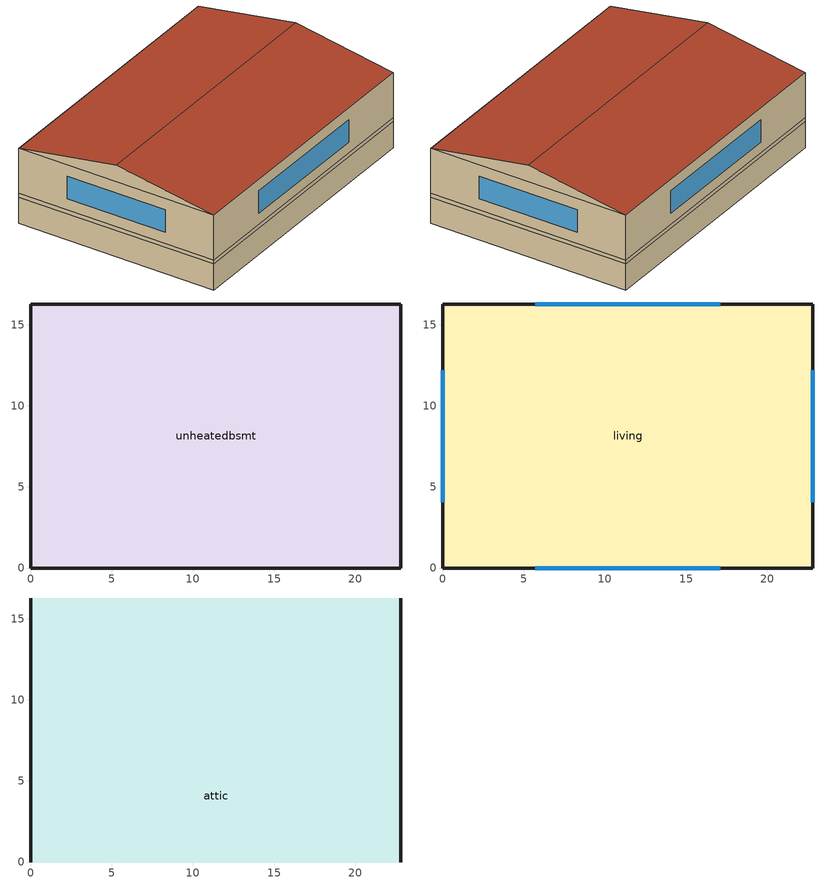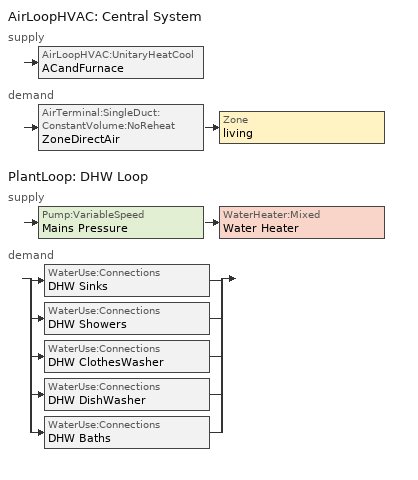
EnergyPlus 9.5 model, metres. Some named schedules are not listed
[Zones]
unheatedbsmt
 floor foundation (Slab Construction): 0,0 0,16.29 22.81,16.29 22.81,0 z-2.13
 wall outside (foundation wall construction): 0,0 22.81,0 22.81,16.29 0,16.29 0,0 z0:0.3
 wall foundation (foundation wall construction): 0,0 22.81,0 22.81,16.29 0,16.29 0,0 z-2.13:0
living
 floor to unheatedbsmt (Exterior Floor): 0,0 0,16.29 22.81,16.29 22.81,0 z0.3
 wall outside (ag wall construction): 0,0 22.81,0 22.81,16.29 0,16.29 0,0 z0.3:3.96
 window (Exterior Window): 5.7,0 17.11,0 / 17.11,16.29 5.7,16.29 / 22.81,4.07 22.81,12.22 / 0,12.22 0,4.07 z1.22:3.05
 ceiling to attic (ceiling construction): 0,0 22.81,0 22.81,16.29 0,16.29 z3.96
attic
 wall outside (gable construction): 22.81,0,3.96 22.81,16.29,3.96 22.81,8.15,5.33; 0,16.29,3.96 0,0,3.96 0,8.15,5.33
 roof outside (roof construction): 0,0,3.96 22.81,0,3.96 22.81,8.15,5.33 0,8.15,5.33; 22.81,16.29,3.96 0,16.29,3.96 0,8.15,5.33 22.81,8.15,5.33
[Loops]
AirLoopHVAC 'Central System'
 supply: AirLoopHVAC:UnitaryHeatCool 'ACandFurnace'
 demand: AirTerminal:SingleDuct:ConstantVolume:NoReheat 'ZoneDirectAir' > Zone 'living'
PlantLoop 'DHW Loop'
 supply: Pump:VariableSpeed 'Mains Pressure' > WaterHeater:Mixed 'Water Heater'
 demand: split
  | WaterUse:Connections 'DHW Sinks'
  | WaterUse:Connections 'DHW Showers'
  | WaterUse:Connections 'DHW ClothesWasher'
  | WaterUse:Connections 'DHW DishWasher'
  | WaterUse:Connections 'DHW Baths'
[Building]
Run300: North Axis {deg}=0; Terrain=Suburbs; Loads Convergence Tolerance Value, Note: originally 0.04=0.5; Temperature Convergence Tolerance Value {deltaC}=0.5; Solar Distribution=MinimalShadowing; Maximum Number of Warmup Days=25; Minimum Number of Warmup Days=3
[Site:Location]
Location=Coeur.dAlene.AP-Boyington.Fie_ID_USA Design_Conditions; Latitude {N+ S-}=47.77; Longitude {W- E+}=-116.82; Time Zone Relative to GMT {GMT+/-}=-8; Elevation {m}=707
[SizingPeriod:DesignDay] Day of Month=21; Dry-Bulb Temperature Range Modifier Type=DefaultMultipliers; Humidity Condition Type=Wetbulb; Barometric Pressure {Pa}=93115; Rain {Yes/No}=No; Snow on ground {Yes/No}=No; Daylight Savings Time Indicator=No
Name | Month | Day Type | Maximum Dry-Bulb Temperature {C} | Daily Dry-Bulb Temperature Range {C} | Wetbulb at Maximum Dry-Bulb {C} | Wind Speed {m/s} design conditions vs. traditional 6.71 m/s (15 mph) | Wind Direction {Degrees; N=0, S=180} | Solar Model Indicator | Clearness {0.0 to 1.1} | Wind Speed {m/s} design conditions vs. traditional 3.35 m/s (7mph) | ASHRAE Clear Sky Optical Depth for Beam Irradiance (taub) | ASHRAE Clear Sky Optical Depth for Diffuse Irradiance (taud)
Coeur.dAlene.AP-Boyington.Fie Ann Htg 99.6% Condns DB | 12 | WinterDesignDay | -14.1 | 0 | -14.1 | 4.1 | 30 | ASHRAEClearSky | 0
Coeur.dAlene.AP-Boyington.Fie Ann Clg .4% Condns DB=>MWB | 7 | SummerDesignDay | 33.3 | 15.9 | 17.4 |  | 250 | ASHRAETau |  | 2.9 | 0.346 | 2.453
[Site:WaterMainsTemperature]
Calculation method=Correlation; Annual average outdoor air temperature {C}=12.4667; Maximum difference in monthly average outdoor air temperatures {C}=25.2
[Material]
Fiberglass_Batt_R13: Rough, 0.0889, 0.0464768, 55.074, 916.9311
sheathing_consol_layer: Rough, 0.0127, 0.0940184, 685.008, 1172.332
Asphalt_shingle: MediumRough, 0.00633985, 0.08186, 1121.29, 1255.2, 0.75
cement_stucco: MediumSmooth, 0.01905, 0.721, 1865.58, 878.64
syn_stucco: MediumSmooth, 0.003048, 8.65E-02, 400, 878.64
Drywall_1/2in: MediumSmooth, 0.0127, 0.16009, 800.923, 1087.84
OSB_5/8in: MediumSmooth, 0.015875, 0.1163, 544.627, 1213.36
OSB_7/16in: MediumSmooth, 0.0111125, 0.1163, 544.627, 1213.36
Plywood_3/4in: Rough, 0.01905, 0.115458, 544.68, 674.54, 0.9, 0.7, 0.7
Carpet_n_pad: MediumSmooth, 0.0254001, 0.0601314, 32.0369, 836.8, 0.9, 0.7, 0.7
OSB_1/2in: MediumSmooth, 0.0127, 0.1163, 544.627, 1213.36, 0.9, 0.7, 0.7
Std Wood 6inch: MediumSmooth, 0.15, 0.12, 540, 1210, 0.9, 0.7, 0.7
Slab Material: MediumRough, 0.1524, 1.8, 2400, 750, 0.9, 0.65, 0.65
Basement Wall Material: MediumRough, 0.3, 1.802, 2243, 837, 0.9, 0.65, 0.65
wall_consol_layer: Smooth, 0.0889, 0.0549532, 126.145, 1556.29, 0.9, 0.7, 0.7
ceil_consol_layer: Rough, 0.400206, 0.0617176, 41.9286, 776.251
[Material:NoMass]
Bldg_paper_felt: Roughness=Smooth; Thermal Resistance {m2-K/W}=0.0105666
[Material:AirGap]
Air_4_in_vert: Thermal Resistance {m2-K/W}=0.158499
[WindowMaterial:SimpleGlazingSystem]
Glass: 2.83723, 0.5, 0.88
[Construction]
Exterior Window: Glass
Exterior Floor: Fiberglass_Batt_R13, Plywood_3/4in, Carpet_n_pad
ceiling construction: ceil_consol_layer, Drywall_1/2in
roof construction: Asphalt_shingle, OSB_1/2in
gable construction: cement_stucco, Bldg_paper_felt, OSB_5/8in, Air_4_in_vert, Drywall_1/2in
InteriorFurnishings: Std Wood 6inch
ag wall construction: syn_stucco, sheathing_consol_layer, OSB_7/16in, wall_consol_layer, Drywall_1/2in
foundation wall construction: Basement Wall Material
Slab Construction: Slab Material
[AvailabilityManager:Scheduled]
System availability: Schedule=always_avail
[ElectricEquipment]
electric_mels1: Zone or ZoneList=living; Schedule=MiscElecPlugLoad; Design Level Calculation Method=EquipmentLevel; Design Level {W}=1000; Fraction Latent=0.06; Fraction Radiant=0.69; Fraction Lost=0.25
[GasEquipment]
gas_mels1: living, MiscGasPlugLoad, EquipmentLevel, 0, , , 0.06, 0.69, 0.25, , gas_mels
[People]
people_unit1: Zone or ZoneList=living; Number of People Schedule=Occupancy; Number of People Calculation Method=People; Number of People=0; Fraction Radiant=0; Sensible Heat Fraction=autocalculate; Activity Level Schedule=activity_sch; Enable ASHRAE 55 Comfort Warnings=No; Mean Radiant Temperature Calculation Type=ZoneAveraged
[Lights]
Interior Lights: Zone or ZoneList=living; Schedule=InteriorLightingHE; Design Level Calculation Method=Watts/Area; Watts per Zone Floor Area {W/m2}=10.76; Return Air Fraction=0; Fraction Radiant=0.6; Fraction Visible=0.2; Fraction Replaceable=0
[Exterior:Lights]
Exterior Lights: Schedule=ExteriorLighting; Design Level {W}=1000
[SurfaceProperty:ExposedFoundationPerimeter]
floor_foundation: Exposed Perimeter Calculation Method=BySegment; Surface Segment 1 Exposed=Yes; Surface Segment 2 Exposed=Yes; Surface Segment 3 Exposed=Yes; Surface Segment 4 Exposed=Yes
[Foundation:Kiva:Settings]
Soil Conductivity {W/m-K}=1.8; Soil Density {kg/m3}=3200; Soil Specific Heat {J/kg-K}=836; Ground Solar Absorptivity=0.9; Ground Thermal Absorptivity=0.9; Ground Surface Roughness {m}=0.03; Far-Field Width {m}=40; Deep-Ground Boundary Condition=Autoselect
[Foundation:Kiva]
Kiva Foundation: Wall Height Above Grade {m}=0.060957; Wall Depth Below Slab {m}=0.0914355
[InternalMass]
Internalmass: Construction=InteriorFurnishings; Zone=living; Surface Area {m2}=9.89591
[Zone] Multiplier=1
living; attic; unheatedbsmt
[Sizing:System]
Central System: Type of Load to Size On=Sensible; Design Outdoor Air Flow Rate {m3/s}=autosize; Central Heating Maximum System Air Flow Ratio=1; Preheat Design Temperature {C}=7; Preheat Design Humidity Ratio {kgWater/kgDryAir}=0.008; Precool Design Temperature {C}=11; Precool Design Humidity Ratio {kgWater/kgDryAir}=0.008; Central Cooling Design Supply Air Temperature {C}=12; Central Heating Design Supply Air Temperature {C}=50; Tpye of Zone Sum to Use=NonCoincident; 100% Outdoor Air in Cooling=No; 100% Outdoor Air in Heating=No; Central Cooling Design Supply Air Humidity Ratio {kgWater/kgDryAir}=0.008; Central Heating Design Supply Air Humidity Ratio {kgWater/kgDryAir}=0.008; Cooling Supply Air Flow Rate Method=DesignDay; Heating Supply Air Flow Rate Method=DesignDay; Zone Maximum Outdoor Air Fraction=1; Cooling Design Capacity Method=CoolingDesignCapacity; Cooling Design Capacity {W}=autosize; Heating Design Capacity Method=HeatingDesignCapacity; Heating Design Capacity {W}=autosize; Central Cooling Capacity Control Method=OnOff
[AirLoopHVAC]
Central System: Design Supply Air Flow Rate {m3/s}=autosize
[Zone equipment]
living: ZoneDirectAir
[AirLoopHVAC:UnitaryHeatCool]
ACandFurnace: Availability Schedule=always_avail; Supply Air Fan Operating Mode Schedule=fan_cycle; Maximum Supply Air Temperature {C} (Assume 120 deg. F per BEopt)=48.89; Supply Air Flow Rate During Cooling Operation {m3/s}=0.353961; Supply Air Flow Rate During Heating Operation {m3/s}=0.353961; Supply Air Flow Rate When No Cooling or Heating is Needed {m3/s}=0; Controlling Zone or Thermostat Location=living; Supply Fan=Fan; Fan Placement=BlowThrough; Heating Coil Object Type (e.g. Coil:Heating:electric)=Coil:Heating:Electric; Heating Coil=Heating_Resistance_Main; Cooling Coil=DX_Cooling_Coil; Dehumidification Control Type=None
[AirTerminal:SingleDuct:ConstantVolume:NoReheat]
ZoneDirectAir: Availability Schedule=always_avail; Maximum Air Flow Rate {m3/s}=0.353961
[Coil:Heating:Electric]
Heating_Resistance_Main: Availability Schedule=always_avail; Efficiency=1; Nominal Capacity {W}=10550.6
[Coil:Cooling:DX:SingleSpeed]
DX_Cooling_Coil: Availability Schedule=always_avail; Gross Rated Total Cooling Capacity {W}=10550.6; Gross Rated Sensible Heat Ratio=0.73; Gross Rated Cooling COP {W/W}=4.62972; Rated Air Flow Rate {m3/s}=0.353961; Total Cooling Capacity Function of Temperature Curve=Cool-Cap-fT; Total Cooling Capacity Function of Flow Fraction Curve=Cool-Cap-fFF; Energy Input Ratio Function of Temperature Curve=Cool-EIR-fT; Energy Input Ratio Function of Flow Fraction Curve=Cool-EIR-fFF; Part Load Fraction Correlation Curve=Cool-PLF-fPLR
[Fan:OnOff]
Fan: Availability Schedule=always_avail; Fan Total Efficiency   #From the study from Dave... (assume lower of range from https://www.google.com/url?sa=t&rct=j&q=&esrc=s&source=web&cd=&cad=rja&uact=8&ved=2ahUKEwi126iPupL6AhXRKH0KHY1aCRQQFnoECAcQAQ&url=https%3A%2F%2Fsimulationresearch.lbl.gov%2Fdirpubs%2Fun_articleEP04.pdf&usg=AOvVaw3FeuE2aG3V_bDC2gq5wXwM)=0.35; Pressure Rise {Pa}   #based on 0.5W/cfm assuming 1200 cfm,motor eff = 0.65 @ 400cfm/ton and fan eff = 0.58...=125; Maximum Flow Rate {m3/s}=0.353961; Motor Efficiency   #From the study from Dave @ 400cfm/ton and back calculating for seer > 13...=0.65; Motor In Airstream Fraction=1
[ZoneControl:Thermostat]
Zone Thermostat: Zone or ZoneList=living; Control Type Schedule=zone_control_type; Control 1=thermostat_living Dual SP Control
[ThermostatSetpoint:DualSetpoint]
thermostat_living Dual SP Control: Heating Setpoint Temperature Schedule=heating_sch; Cooling Setpoint Temperature Schedule=cooling_sch
[Sizing:Zone]
living: Zone Cooling Design Supply Air Temperature Input Method=SupplyAirTemperature; Zone Cooling Design Supply Air Temperature {C}=12; Zone Heating Design Supply Air Temperature Input Method=SupplyAirTemperature; Zone Heating Design Supply Air Temperature {C}=50; Zone Cooling Design Supply Air Humidity Ratio {kgWater/kgDryAir}=0.008; Zone Heating Design Supply Air Humidity Ratio {kgWater/kgDryAir}=0.008; Cooling Design Air Flow Method=DesignDay; Cooling Minimum Air Flow per Zone Floor Area {m3/s-m2}=0.000762; Heating Design Air Flow Method=DesignDay; Heating Maximum Air Flow per Zone Floor Area {m3/s-m2}=0.002032
[WaterHeater:Mixed]
Water Heater: Tank Volume {m3}=0.1703; Setpoint Temperature Schedule=dhw_setpt; Deadband Temperature Difference {deltaC}=2; Maximum Temperature Limit {C}=60; Heater Control Type=Cycle; Heater Maximum Capacity {W}=autosize; Heater Minimum Capacity {W}=0; Heater Ignition Minimum Flow Rate {m3/s}=0; Heater Fuel Type=electricity; Heater Thermal Efficiency=1; Ambient Temperature Indicator=Zone; Ambient Temperature Zone=living; Off Cycle Loss Coefficient to Ambient Temperature {W/K}=1.27317; Off Cycle Loss Fraction to Zone=1; On Cycle Loss Coefficient to Ambient Temperature {W/K}=1.27317; On Cycle Loss Fraction to Zone=1; Peak Use Flow Rate {m3/s}=0; Use Side Effectiveness=1; Source Side Effectiveness=1; Use Side Design Flow Rate {m3/s}=autosize; Source Side Design Flow Rate {m3/s}=0; Indirect Water Heating Recovery Time {hr}=1.5
[Sizing:Plant]
DHW Loop: Loop Type=Heating; Design Loop Exit Temperature {C}=48.8889; Loop Design Temperature Difference {deltaC}=5.55556
[Pump:VariableSpeed]
Mains Pressure: Design Maximum Flow Rate {m3/s}=autosize; Design Pump Head {Pa}=1; Design Power Consumption {W}=0; Motor Efficiency=1; Fraction of Motor Inefficiencies to Fluid Stream=0; Coefficient 1 of the Part Load Performance Curve=0; Coefficient 2 of the Part Load Performance Curve=1; Coefficient 3 of the Part Load Performance Curve=0; Coefficient 4 of the Part Load Performance Curve=0; Design Minimum Flow Rate {m3/s}=0; Pump Control Type=Intermittent
[WaterHeater:Sizing]
Water Heater: Design Mode=ResidentialHUD-FHAMinimum; Number of Bedrooms=3; Number of Bathrooms=3
[PlantLoop]
DHW Loop: Fluid Type=Water; Plant Equipment Operation Scheme=DHW Loop Operation; Maximum Loop Temperature {C}=100; Minimum Loop Temperature {C}=0; Maximum Loop Flow Rate {m3/s}=autosize; Minimum Loop Flow Rate {m3/s}=0; Plant Loop Volume {m3}=autocalculate; Load Distribution Scheme=Optimal
[PlantEquipmentList]
DHW Plant Equipment: Water Heater
[PlantEquipmentOperation:HeatingLoad]
DHW Control Scheme: Load Range 1 Lower Limit {W}=0; Load Range 1 Upper Limit {W}=1000000000000000; Range 1 Equipment List=DHW Plant Equipment
[PlantEquipmentOperationSchemes]
DHW Loop Operation: Control Scheme 1=DHW Control Scheme; Control Scheme 1 Schedule=always_avail
[SetpointManager:Scheduled]
DHW Loop Setpoint Manager: Control Variable=Temperature; Schedule=DHWSupplySetpoint; Setpoint Node or NodeList=DHW Supply Outlet Node
[WaterUse:Equipment]
Name | Peak Flow Rate {m3/s} | Flow Rate Fraction Schedule | Target Temperature Schedule
Clothes Washer | 1.62192e-06 | ClothesWasher | CWWaterTempSchedule
Dishwasher | 6.36685e-07 | Dishwasher | DWWaterTempSchedule
Sinks | 7.1934e-05 | BA_sink_sch | SSBWaterTempSchedule
Showers | 0.000141975 | BA_shower_sch | SSBWaterTempSchedule
Baths | 0.00027764 | BA_bath_sch | SSBWaterTempSchedule
[WaterUse:Connections] Drain Water Heat Exchanger Type=None
Name | Water Use Equipment 1
DHW Sinks | Sinks
DHW Showers | Showers
DHW ClothesWasher | Clothes Washer
DHW DishWasher | Dishwasher
DHW Baths | Baths
[Schedule:Day:Hourly]
OccupancyDay: 1, 1, 1, 1, 1, 1, 1, 1, 1, 1, 1, 1, 1, 1, 1, 1, 1, 1, 1, 1, 1, 1, 1, 1
ExteriorLightingDay: 1, 1, 1, 1, 1, 1, 0, 0, 0, 0, 0, 0, 0, 0, 0, 0, 0, 0, 1, 1, 1, 1, 1, 1
LightingDay_EELighting: 0.06875, 0.06875, 0.06875, 0.06875, 0.20625, 0.429688, 0.48125, 0.429688, 0.189062, 0.128906, 0.128906, 0.128906, 0.128906, 0.128906, 0.128906, 0.223438, 0.48125, 0.670312, 0.902344, 1, 1, 0.75625, 0.421094, 0.171875
DishwasherWeekday: 0.115858, 0.0514759, 0.0385692, 0.0257379, 0.0257379, 0.0772138, 0.154503, 0.231792, 0.437922, 0.489398, 0.425016, 0.360633, 0.309082, 0.347726, 0.283344, 0.270437, 0.283344, 0.373464, 0.656883, 0.8372, 0.682621, 0.502305, 0.33482, 0.231792
DishwasherWeekend: 0.124134, 0.0551527, 0.0413241, 0.0275764, 0.0275764, 0.0827291, 0.165539, 0.248349, 0.469202, 0.524355, 0.455374, 0.386393, 0.331159, 0.372564, 0.303583, 0.289754, 0.303583, 0.40014, 0.703804, 0.897, 0.73138, 0.538184, 0.358735, 0.248349
DishwasherVacation; ClothesWasherVacation; SinksVacation; ShowersVacation; BathsVacation: 0, 0, 0, 0, 0, 0, 0, 0, 0, 0, 0, 0, 0, 0, 0, 0, 0, 0, 0, 0, 0, 0, 0, 0
ClothesWasherWeekday: 0.0796475, 0.0637009, 0.0318078, 0.0318078, 0.0637009, 0.095594, 0.191188, 0.414354, 0.621574, 0.7332, 0.717253, 0.637521, 0.573735, 0.510034, 0.446247, 0.414354, 0.430301, 0.414354, 0.414354, 0.414354, 0.414354, 0.398408, 0.270921, 0.143434
ClothesWasherWeekend: 0.097441, 0.077932, 0.0389138, 0.0389138, 0.077932, 0.11695, 0.2339, 0.506923, 0.760436, 0.897, 0.877491, 0.779946, 0.701909, 0.623977, 0.545941, 0.506923, 0.526432, 0.506923, 0.506923, 0.506923, 0.506923, 0.487414, 0.331446, 0.175477
SinksWeekday: 0.160053, 0.0767484, 0.0575331, 0.0575331, 0.0767484, 0.204926, 0.480271, 0.704413, 0.742843, 0.69797, 0.614779, 0.563462, 0.55069, 0.512259, 0.467385, 0.486601, 0.544247, 0.736401, 0.84525, 0.781274, 0.640324, 0.544247, 0.448283, 0.307333
SinksWeekend: 0.169852, 0.0814473, 0.0610555, 0.0610555, 0.0814473, 0.217473, 0.509675, 0.74754, 0.788324, 0.740703, 0.652418, 0.59796, 0.584405, 0.543622, 0.496001, 0.516393, 0.577568, 0.781486, 0.897, 0.829107, 0.679527, 0.577568, 0.475729, 0.326149
ShowersWeekday: 0.0760444, 0.0345333, 0.0242089, 0.0345333, 0.0968355, 0.366693, 0.8372, 0.830293, 0.674644, 0.52932, 0.425507, 0.335578, 0.24216, 0.207556, 0.179858, 0.186764, 0.214462, 0.276764, 0.300973, 0.300973, 0.297484, 0.290578, 0.207556, 0.148742
ShowersWeekend: 0.0814761, 0.0369999, 0.0259381, 0.0369999, 0.103752, 0.392886, 0.897, 0.8896, 0.722833, 0.567129, 0.4559, 0.359548, 0.259457, 0.222381, 0.192705, 0.200105, 0.229781, 0.296533, 0.322471, 0.322471, 0.318733, 0.311333, 0.222381, 0.159367
BathsWeekday: 0.0492759, 0.0246379, 0.0246379, 0.0246379, 0.0492759, 0.12319, 0.295719, 0.369633, 0.418909, 0.369633, 0.295719, 0.221742, 0.197104, 0.147828, 0.147828, 0.147828, 0.246443, 0.295719, 0.492887, 0.640714, 0.640714, 0.492887, 0.418909, 0.246443
BathsWeekend: 0.0689863, 0.0344931, 0.0344931, 0.0344931, 0.0689863, 0.172466, 0.414007, 0.517486, 0.586473, 0.517486, 0.414007, 0.310438, 0.275945, 0.206959, 0.206959, 0.206959, 0.345021, 0.414007, 0.690041, 0.897, 0.897, 0.690041, 0.586473, 0.345021
MiscElecPlugLoadDay; MiscGasPlugLoadDay: 0.60749, 0.559339, 0.552853, 0.545071, 0.524481, 0.585279, 0.676232, 0.718547, 0.60749, 0.517023, 0.529183, 0.529345, 0.520428, 0.538424, 0.568742, 0.600357, 0.710117, 0.862678, 0.936608, 0.966764, 1, 0.976654, 0.845169, 0.734436
[Schedule:Week:Compact]
DishwasherWeek: For: Weekdays, DishwasherWeekday, For: CustomDay1, DishwasherVacation, For: AllOtherDays, DishwasherWeekend
ClothesWasherWeek: For: Weekdays, ClothesWasherWeekday, For: CustomDay1, ClothesWasherVacation, For: AllOtherDays, ClothesWasherWeekend
SinksWeek: For: Weekdays, SinksWeekday, For: CustomDay1, SinksVacation, For: AllOtherDays, SinksWeekend
ShowersWeek: For: Weekdays, ShowersWeekday, For: CustomDay1, ShowersVacation, For: AllOtherDays, ShowersWeekend
BathsWeek: For: Weekdays, BathsWeekday, For: CustomDay1, BathsVacation, For: AllOtherDays, BathsWeekend
OccupancyWeek: AllDays, OccupancyDay
LightingProfileWeek_EELighting: For: AllDays, LightingDay_EELighting
ExteriorLightingProfileWeek: For: AllDays, ExteriorLightingDay
MiscElecPlugLoadWeek: For: AllDays, MiscElecPlugLoadDay
MiscGasPlugLoadWeek: For: AllDays, MiscGasPlugLoadDay
[Schedule:Year]
Occupancy: OccupancyWeek, 1, 1, 12, 31
InteriorLightingHE: LightingProfileWeek_EELighting, 1, 1, 12, 31
ExteriorLighting: ExteriorLightingProfileWeek, 1, 1, 12, 31
Dishwasher: DishwasherWeek, 1, 1, 12, 31
ClothesWasher: ClothesWasherWeek, 1, 1, 12, 31
Sinks: SinksWeek, 1, 1, 12, 31
Showers: ShowersWeek, 1, 1, 12, 31
Baths: BathsWeek, 1, 1, 12, 31
MiscElecPlugLoad: MiscElecPlugLoadWeek, 1, 1, 12, 31
MiscGasPlugLoad: MiscGasPlugLoadWeek, 1, 1, 12, 31
[Schedule:Compact]
activity_sch: Through: 12/31, For: AllDays, Until: 24:00, 117.28
zone_control_type: Through: 12/31, For: AllDays, Until 24:00, 4
BA_shower_sch: Through: 12/31, For: AllDays, Until: 1:00, 0.00174682, Until: 2:00, 0.000794011, Until: 3:00, 0.000476407, Until: 4:00, 0.000794011, Until: 5:00, 0.00222323, Until: 6:00, 0.00825772, Until: 7:00, 0.0187387, Until: 8:00, 0.0185799, Until: 9:00, 0.0150862, Until: 10:00, 0.0117514, Until: 11:00, 0.00952813, Until: 12:00, 0.0074637, Until: 13:00, 0.00539928, Until: 14:00, 0.00460526, Until: 15:00, 0.00412886, Until: 16:00, 0.00397006, Until: 17:00, 0.00476407, Until: 18:00, 0.00619329, Until: 19:00, 0.00666969, Until: 20:00, 0.00666969, Until: 21:00, 0.00666969, Until: 22:00, 0.00651089, Until: 23:00, 0.00460526, Until: 24:00, 0.00333485
BA_bath_sch: Through: 12/31, For: AllDays, Until: 1:00, 0.000163091, Until: 2:00, 8.15455e-05, Until: 3:00, 8.15455e-05, Until: 4:00, 8.15455e-05, Until: 5:00, 0.000163091, Until: 6:00, 0.000387341, Until: 7:00, 0.000937773, Until: 8:00, 0.00118241, Until: 9:00, 0.0013455, Until: 10:00, 0.00118241, Until: 11:00, 0.000937773, Until: 12:00, 0.000713523, Until: 13:00, 0.000631977, Until: 14:00, 0.000468886, Until: 15:00, 0.000468886, Until: 16:00, 0.000468886, Until: 17:00, 0.000795068, Until: 18:00, 0.000937773, Until: 19:00, 0.00156975, Until: 20:00, 0.00203864, Until: 21:00, 0.00203864, Until: 22:00, 0.00156975, Until: 23:00, 0.0013455, Until: 24:00, 0.000795068
BA_sink_sch: Through: 12/31, For: AllDays, Until: 1:00, 0.00387389, Until: 2:00, 0.00193694, Until: 3:00, 0.00138353, Until: 4:00, 0.00138353, Until: 5:00, 0.00193694, Until: 6:00, 0.00498071, Until: 7:00, 0.0116217, Until: 8:00, 0.0171558, Until: 9:00, 0.0182626, Until: 10:00, 0.0171558, Until: 11:00, 0.0149421, Until: 12:00, 0.0138353, Until: 13:00, 0.0135586, Until: 14:00, 0.0124518, Until: 15:00, 0.0118984, Until: 16:00, 0.011345, Until: 17:00, 0.0132819, Until: 18:00, 0.0179859, Until: 19:00, 0.020753, Until: 20:00, 0.0190927, Until: 21:00, 0.0157723, Until: 22:00, 0.0132819, Until: 23:00, 0.0110682, Until: 24:00, 0.00747107
always_avail: Through: 12/31, For: AllDays, Until: 24:00, 1
fan_cycle: Through: 12/31, For: AllDays, Until: 24:00, 0
[Schedule:Constant]
Name | Hourly Value
DWWaterTempSchedule; CWWaterTempSchedule; DHWSupplySetpoint | 48.8889
SSBWaterTempSchedule | 40.5556
[Schedule:File] File=..\..\..\Building Blocks\Schedules\Schedules.csv; Rows to Skip at Top=1; Number of Hours of Data=8760; Column Separator=Comma; Interpolate to Timestep=Yes
Name | Column Number
heating_sch | 8
cooling_sch | 10
dhw_setpt | 12
[Curve:Biquadratic]
Cool-Cap-fT: 1.55736, -0.0744482, 0.0030986, 0.00145958, -4.1148e-05, -0.000426714, 13.88, 23.88, 18.33, 51.66
Cool-EIR-fT: -0.350448, 0.11681, -0.00339951, -0.00122609, 0.000600809, -0.000466884, 13.88, 23.88, 18.33, 51.66
[Curve:Quadratic]
Cool-Cap-fFF: 0.718664, 0.417974, -0.136638, 0, 2, 0, 2
Cool-EIR-fFF: 1.14349, -0.13944, -0.00404779, 0, 2, 0, 2
Cool-PLF-fPLR: 0.93, 0.07, 0, 0, 1, 0.7, 1
[AirflowNetwork:SimulationControl]
House AirflowNetwork: AirflowNetwork Control=MultizoneWithDistribution; Wind Pressure Coefficient Type=SurfaceAverageCalculation; Building Type=LOWRISE; Maximum Number of Iterations=500; Relative Airflow Convergence Tolerance=0.001; Absolute Airflow Convergence Tolerance {kg/s}=0.00001; Convergence Acceleration Limit=0; Azimuth Angle of Long Axis of Building {deg}=0; Ratio of Building Width Along Short Axis to Width Along Long Axis=0.75; Allow Unsupported Zone Equipment=Yes
[AirflowNetwork:MultiZone:Zone]
Name | Ventilation Control Mode | Minimum Venting Open Factor | Indoor and Outdoor Temperature Difference Lower Limit For Maximum Venting Open Factor {deltaC} | Indoor and Outdoor Temperature Difference Upper Limit for Minimun Venting Open Factor {deltaC} | Indoor and Outdoor Enthalpy Difference Lower Limit For Maximum Venting Open Factor {deltaJ/kg} | Indoor and Outdoor Enthalpy Difference Upper Limit for Minimun Venting Open Factor {deltaJ/kg} | Venting Availability Schedule | Indoor and Outdoor Temperature Difference Upper Limit for Minimun Venting Open Factor {{deltaC}} | Indoor and Outdoor Enthalpy Difference Upper Limit for Minimun Venting Open Factor {{deltaJ/kg}}
living | NoVent | 0 | 0 | 100 | 0 | 300000
attic | Constant |  |  | 100 |  | 300000 | inf_sch
unheatedbsmt | Constant |  |  |  |  |  | inf_sch | 100 | 300000
[AirflowNetwork:MultiZone:Surface:EffectiveLeakageArea] Discharge Coefficient=1; Reference Pressure Difference {Pa}=4; Air Mass Flow Exponent=0.65
ZoneLeak_FrontBackWall: Effective Leakage Area {m2} 0.00340012477060435=0.0489699
ZoneLeak_LeftRightWall: Effective Leakage Area {m2} 0.00255009357795326=0.0349785
ZoneLeak_Ceiling: Effective Leakage Area {m2}=0.218129
AtticVent: Effective Leakage Area {m2}	# modulated to yield 4.6 ach across the board...=0.24734
CrawlVent: Effective Leakage Area {m2}	# dummy originally 0.37=1.51831
ZoneLeak_Floor: Effective Leakage Area {m2}=0.000182698
[AirflowNetwork:MultiZone:Surface]
roof_front: Leakage Component=AtticVent; Window/Door Opening Factor, or Crack Factor=1; Ventilation Control Mode=Constant; Minimum Venting Open Factor=0; Indoor and Outdoor Temperature Difference Upper Limit for Minimun Venting Open Factor {deltaC}=100; Indoor and Outdoor Enthalpy Difference Upper Limit for Minimun Venting Open Factor {deltaJ/kg}=300000; Venting Availability Schedule=inf_sch
roof_back; roof_right; roof_left: Leakage Component=AtticVent; Window/Door Opening Factor, or Crack Factor=1; Ventilation Control Mode=Constant; Indoor and Outdoor Temperature Difference Upper Limit for Minimun Venting Open Factor {deltaC}=100; Indoor and Outdoor Enthalpy Difference Upper Limit for Minimun Venting Open Factor {deltaJ/kg}=300000; Venting Availability Schedule=inf_sch
ceiling: Leakage Component=ZoneLeak_Ceiling; Window/Door Opening Factor, or Crack Factor=1; Ventilation Control Mode=NoVent
wall_floor1_front; wall_floor1_back: Leakage Component=ZoneLeak_FrontBackWall; Window/Door Opening Factor, or Crack Factor=1; Ventilation Control Mode=NoVent
wall_floor1_left; wall_floor1_right: Leakage Component=ZoneLeak_LeftRightWall; Window/Door Opening Factor, or Crack Factor=1; Ventilation Control Mode=NoVent
bgwall_upper_front; bgwall_upper_back; bgwall_upper_left; bgwall_upper_right: Leakage Component=CrawlVent; Ventilation Control Mode=Constant; Venting Availability Schedule=inf_sch; Window/Door Opening Factor, or Crack Factor {}=1; Indoor and Outdoor Temperature Difference Upper Limit for Minimun Venting Open Factor {{deltaC}}=100; Indoor and Outdoor Enthalpy Difference Upper Limit for Minimun Venting Open Factor {{deltaJ/kg}}=300000
floor_main: Leakage Component=ZoneLeak_Floor; Ventilation Control Mode=NoVent; Window/Door Opening Factor, or Crack Factor {}=1
[AirflowNetwork:Distribution:Node] Node Height {m}=3
Name | Component Object Type or Node Type
EquipmentInletNode; ZoneSupplyNode; ZoneSupplyRegisterNode ATInlet; ZoneSupplyRegisterNode; ZoneOutletNode; ZoneReturnNode; MainReturnNode; MainInletNode; HeatingInletNode; HeatingOutletNode; FanOutletNode | Other
SplitterNode | AirLoopHVAC:ZoneSplitter
MixerNode | AirLoopHVAC:ZoneMixer
[AirflowNetwork:Distribution:Linkage]
Name | Node 1 | Node 2 | Component | Thermal Zone
MainSupplyLink | EquipmentInletNode | SplitterNode | MainTrunk | attic
ZoneSupplyLink | SplitterNode | ZoneSupplyNode | ZoneSupply | attic
ZoneSupplyLeakLink | ZoneSupplyNode | attic | SupplyLeak
ZoneSupplyLink2 | ZoneSupplyNode | ZoneSupplyRegisterNode ATInlet | ZoneSupply | attic
ZoneSupplyLink2 ATInlet | ZoneSupplyRegisterNode ATInlet | ZoneSupplyRegisterNode | ZoneSupplyLink2 ATInlet Duct | attic
ZoneSupplyConnectionLink | ZoneSupplyRegisterNode | living | ZoneConnectionDuct
ZoneReturnConnectionLink | living | ZoneOutletNode | ZoneConnectionDuct
ZoneReturnLink1 | Zoneoutletnode | ZoneReturnNode | ZoneReturn | unheatedbsmt
ZoneReturnLeakLink | unheatedbsmt | ZoneReturnNode | ReturnLeak
ZoneReturnLink2 | ZoneReturnNode | MixerNode | ZoneReturn | unheatedbsmt
MainReturnLink | MixerNode | MainReturnNode | MainReturn | unheatedbsmt
SystemReturnLink | MainReturnNode | MainInletNode | AirLoopReturn
SupplyFanLink | MainInletNode | FanOutletNode | Fan
HeatingCoilLink | HeatingInletNode | HeatingOutletNode | Heating_Resistance_Main
EquipmentAirLoopLink | HeatingOutletNode | EquipmentInletNode | AirLoopSupply
CoolingCoilLink | FanOutletNode | HeatingInletNode | DX_Cooling_Coil
[AirflowNetwork:Distribution:Component:Duct] Overall Moisture Transmittance Coefficient from Air to Air {kg/m2}=1e-07
Name | Duct Length {m} | Hydraulic Diameter {m} | Cross Section Area {m2} | Surface Roughness {m} | Coefficient for Local Dynamic Loss Due to Fitting | Overall Heat Transmittance Coefficient (U-Factor) from Air to Air {W/m2-K} | OverallHeat Transmittance Coefficient (U-Factor) from Air to Air {W/m2-K}
MainTrunk | 2 | 0.591921 | 0.275216 | 0.0009 | 0.01 | 1.41862
ZoneSupply | 15 | 0.591921 | 0.275216 | 0.0009 | 10 | 1.41862
ZoneSupplyLink2 ATInlet Duct | 0.0001 | 0.591921 | 0.275216 | 0.0009 | 0 | 0.943
ZoneConnectionDuct; AirLoopSupply | 0.1 | 0.591921 | 0.275216 | 0.0001 | 0 |  | 0.943
ZoneReturn | 8 | 0.52943 | 0.220173 | 0.0009 | 9 | 1.41862
MainReturn | 1 | 0.52943 | 0.220173 | 0.0009 | 0.01 | 1.41862
AirLoopReturn | 0.1 | 0.52943 | 0.220173 | 0.0001 | 0 | 0.943
[AirflowNetwork:Distribution:Component:LeakageRatio] Effective Leakage Ratio=0.1; Maximum Flow Rate {m3/s}=0.56034; Reference Pressure Difference {Pa}=25; Air Mass Flow Exponent=0.65
SupplyLeak; ReturnLeak
[AirflowNetwork:Distribution:Component:Coil]
Heating_Resistance_Main: Coil:Heating:electric, 0.1, 1
DX_Cooling_Coil, 0.1, 1
[AirflowNetwork:Distribution:Component:Fan]
Fan=Fan
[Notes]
Coeur.dAlene.AP-Boyington.Fie_ID_USA Annual Heating Design Conditions Wind Speed=4.1m/s Wind Dir=30
Coldest Month=DEC
Coeur.dAlene.AP-Boyington.Fie_ID_USA Annual Heating 99.6%, MaxDB=-14.1C
Coeur.dAlene.AP-Boyington.Fie Annual Cooling Design Conditions Wind Speed=2.9m/s Wind Dir=250
Hottest Month=JUL
Coeur.dAlene.AP-Boyington.Fie_ID_USA Annual Cooling (DB=>MWB) .4%, MaxDB=33.3C MWB=17.4C
